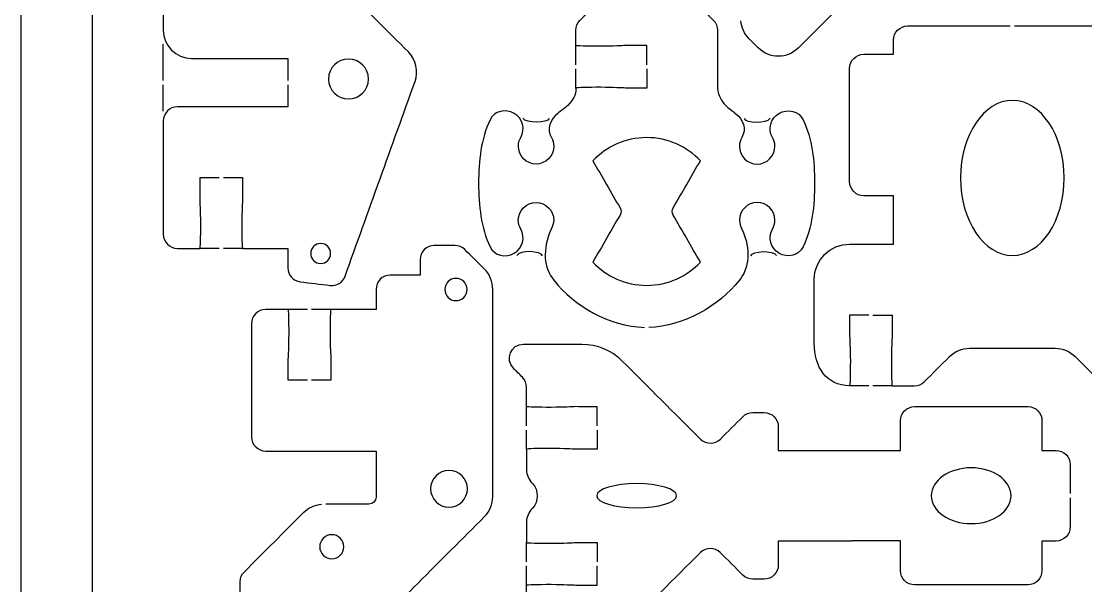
# Model space of a CAD drawing. Extents: x 0 to 410, y 0 to 455.
# Drawn here: x 0 to 75.2, y 287.3 to 327.2 of the extents above; entities that cross this region are included whole.
import ezdxf

# ---------------------------------------------------------------- set-up
doc = ezdxf.new("R2010")
doc.units = 0
doc.header["$MEASUREMENT"] = 0
doc.layers.add('DEFAULT', color=18, linetype='CONTINUOUS')

msp = doc.modelspace()

# ---------------------------------------------------------------- linework, layer by layer
at = {"layer": 'DEFAULT', "color": 18}
msp.add_lwpolyline([(410.025, 0.025), (0.025, 0.025), (0.025, 455.025), (410.025, 455.025)], close=True, dxfattribs=at)
at = {"layer": 'DEFAULT', "color": 1}
for points in [[(5.05, 242.15), (5.05, 437.847)], [(10.056, 323.004), (10.052, 325.565)], [(39.213, 324.115), (39.213, 325.466)], [(39.213, 322.464), (39.213, 323.815)], [(10.056, 320.841), (10.056, 322.704)], [(14.003, 311.14), (12.652, 311.14)], [(15.654, 311.14), (14.303, 311.14)], [(20.241, 306.829), (18.889, 306.829)], [(21.892, 306.829), (20.54, 306.829)], [(59.9, 301.435), (58.552, 301.435)], [(61.551, 301.435), (60.2, 301.435)], [(35.72, 298.605), (35.72, 299.957)], [(35.72, 296.954), (35.72, 298.306)], [(35.72, 289.01), (35.72, 290.361)], [(35.72, 287.359), (35.72, 288.71)]]:
    msp.add_lwpolyline(points, dxfattribs=at)
for points, knots in [([(14.402, 329.541), (13.953, 329.541), (13.504, 329.541), (13.055, 329.541), (13.055, 330.04), (13.055, 330.54), (13.055, 331.04), (13.055, 331.326), (13.104, 331.823), (13.104, 332.79), (13.104, 333.756), (13.079, 334.539), (13.055, 334.539), (12.584, 334.539), (12.114, 334.539), (11.643, 334.539), (11.379, 334.539), (11.125, 334.434), (10.938, 334.247), (10.741, 334.05), (10.545, 333.854), (10.349, 333.657), (10.158, 333.47), (10.052, 333.216), (10.052, 332.948), (10.052, 330.82), (10.052, 328.691), (10.052, 326.563), (10.052, 325.459), (10.948, 324.563), (12.053, 324.563), (14.32, 324.563), (16.587, 324.563), (18.854, 324.563), (18.854, 324.043), (18.854, 323.523), (18.854, 323.004)], [0, 0, 0, 0, 3.82, 3.82, 3.82, 8.07, 8.07, 8.07, 9.07, 9.07, 9.07, 10.07, 10.07, 10.07, 14.07, 14.07, 14.07, 15.07, 15.07, 15.07, 17.431737, 17.431737, 17.431737, 18.431737, 18.431737, 18.431737, 36.531737, 36.531737, 36.531737, 37.531737, 37.531737, 37.531737, 56.811737, 56.811737, 56.811737, 61.231737, 61.231737, 61.231737, 61.231737]), ([(14.303, 316.138), (14.754, 316.138), (15.204, 316.138), (15.654, 316.138), (15.654, 315.639), (15.654, 315.139), (15.654, 314.639), (15.654, 314.353), (15.605, 313.856), (15.605, 312.889), (15.605, 311.923), (15.626, 311.14), (15.654, 311.14), (16.721, 311.14), (17.788, 311.14), (18.854, 311.14), (18.854, 310.683), (18.854, 310.227), (18.854, 309.771), (18.854, 309.263), (19.232, 308.836), (19.736, 308.776), (20.438, 308.693), (21.14, 308.609), (21.842, 308.526), (22.304, 308.469), (22.745, 308.741), (22.901, 309.178), (24.548, 313.76), (26.195, 318.341), (27.843, 322.922), (28.104, 323.649), (27.924, 324.464), (27.374, 325.014), (24.493, 327.895), (21.612, 330.776), (18.731, 333.657), (18.532, 333.855), (18.333, 334.053), (18.135, 334.25), (17.948, 334.434), (17.697, 334.539), (17.432, 334.539), (16.973, 334.539), (16.513, 334.539), (16.053, 334.539), (16.025, 334.539), (16.004, 333.756), (16.004, 332.79), (16.004, 331.823), (16.053, 331.326), (16.053, 331.04), (16.053, 330.54), (16.053, 330.04), (16.053, 329.541), (15.603, 329.541), (15.152, 329.541), (14.702, 329.541)], [0, 0, 0, 0, 3.83, 3.83, 3.83, 8.08, 8.08, 8.08, 9.08, 9.08, 9.08, 10.08, 10.08, 10.08, 19.15, 19.15, 19.15, 23.03, 23.03, 23.03, 24.03, 24.03, 24.03, 30.042071, 30.042071, 30.042071, 31.042071, 31.042071, 31.042071, 72.444507, 72.444507, 72.444507, 73.444507, 73.444507, 73.444507, 108.092739, 108.092739, 108.092739, 110.4757, 110.4757, 110.4757, 111.4757, 111.4757, 111.4757, 115.3857, 115.3857, 115.3857, 116.3857, 116.3857, 116.3857, 117.3857, 117.3857, 117.3857, 121.6357, 121.6357, 121.6357, 125.4657, 125.4657, 125.4657, 125.4657]), ([(55.868, 334.088), (55.868, 333.637), (55.868, 333.187), (55.868, 332.737), (56.369, 332.738), (56.87, 332.739), (57.37, 332.74), (57.653, 332.74), (58.154, 332.79), (59.12, 332.79), (60.069, 332.786), (60.845, 332.765), (60.874, 332.74), (60.874, 332.378), (60.874, 332.016), (60.874, 331.654), (60.874, 331.389), (60.764, 331.135), (60.577, 330.948), (58.695, 329.064), (56.812, 327.18), (54.929, 325.297), (54.153, 324.513), (52.883, 324.513), (52.1, 325.297), (51.885, 325.512), (51.67, 325.727), (51.454, 325.942), (51.116, 326.281), (50.911, 326.729), (50.876, 327.209)], [0, 0, 0, 0, 3.83, 3.83, 3.83, 8.090012, 8.090012, 8.090012, 9.090012, 9.090012, 9.090012, 10.090012, 10.090012, 10.090012, 13.170012, 13.170012, 13.170012, 14.170012, 14.170012, 14.170012, 36.818643, 36.818643, 36.818643, 37.818643, 37.818643, 37.818643, 40.406654, 40.406654, 40.406654, 41.406654, 41.406654, 41.406654, 41.406654]), ([(44.212, 324.115), (44.212, 324.565), (44.212, 325.016), (44.212, 325.466), (43.712, 325.466), (43.212, 325.466), (42.713, 325.466), (42.427, 325.466), (41.929, 325.417), (40.963, 325.417), (39.996, 325.417), (39.213, 325.441), (39.213, 325.466), (39.213, 325.828), (39.213, 326.19), (39.213, 326.552), (39.213, 326.817), (39.315, 327.071), (39.506, 327.258), (39.782, 327.534), (40.058, 327.811), (40.335, 328.087), (40.522, 328.274), (40.776, 328.38), (41.04, 328.38), (43.154, 328.38), (45.267, 328.38), (47.38, 328.38), (47.644, 328.38), (47.898, 328.278), (48.089, 328.091), (48.364, 327.814), (48.639, 327.538), (48.914, 327.262), (49.105, 327.075), (49.211, 326.821), (49.211, 326.556), (49.21, 325.253), (49.208, 323.95), (49.207, 322.647), (49.207, 322.115), (49.419, 321.607), (49.793, 321.233), (49.987, 321.039), (50.273, 320.841), (50.488, 320.679), (51.035, 320.259), (51.282, 319.567), (50.936, 318.971), (50.826, 318.788), (50.766, 318.576), (50.766, 318.35), (50.766, 317.659), (51.327, 317.098), (52.019, 317.098), (52.707, 317.098), (53.268, 317.659), (53.268, 318.35), (53.268, 318.576), (53.204, 318.791), (53.098, 318.975), (52.753, 319.571), (52.961, 320.337), (53.557, 320.679), (54.157, 321.024), (54.975, 320.852), (55.271, 320.227), (55.906, 318.876), (56.076, 317.32), (56.076, 315.743), (56.076, 314.163), (55.906, 312.6), (55.271, 311.253), (54.979, 310.628), (54.157, 310.452), (53.56, 310.797), (52.961, 311.143), (52.756, 311.909), (53.102, 312.508), (53.211, 312.692), (53.271, 312.904), (53.271, 313.129), (53.271, 313.821), (52.71, 314.382), (52.019, 314.382), (51.331, 314.382), (50.77, 313.821), (50.77, 313.129), (50.77, 312.904), (50.851, 312.695), (50.939, 312.505), (51.61, 311.027), (51.454, 309.767), (50.759, 308.885), (49.292, 307.023), (46.872, 305.686), (44.353, 305.545)], [0, 0, 0, 0, 3.83, 3.83, 3.83, 8.08, 8.08, 8.08, 9.08, 9.08, 9.08, 10.08, 10.08, 10.08, 13.16, 13.16, 13.16, 14.16, 14.16, 14.16, 17.483402, 17.483402, 17.483402, 18.483402, 18.483402, 18.483402, 36.453402, 36.453402, 36.453402, 37.453402, 37.453402, 37.453402, 40.76974, 40.76974, 40.76974, 41.76974, 41.76974, 41.76974, 52.849745, 52.849745, 52.849745, 53.849745, 53.849745, 53.849745, 54.849745, 54.849745, 54.849745, 55.849745, 55.849745, 55.849745, 56.849745, 56.849745, 56.849745, 57.849745, 57.849745, 57.849745, 58.849745, 58.849745, 58.849745, 59.849745, 59.849745, 59.849745, 60.849745, 60.849745, 60.849745, 61.849745, 61.849745, 61.849745, 62.849745, 62.849745, 62.849745, 63.849745, 63.849745, 63.849745, 64.849745, 64.849745, 64.849745, 65.849745, 65.849745, 65.849745, 66.849745, 66.849745, 66.849745, 67.849745, 67.849745, 67.849745, 68.849745, 68.849745, 68.849745, 69.849745, 69.849745, 69.849745, 70.849745, 70.849745, 70.849745, 71.849745, 71.849745, 71.849745, 71.849745]), ([(59.9, 306.434), (59.451, 306.434), (59.001, 306.434), (58.552, 306.434), (58.552, 305.934), (58.552, 305.434), (58.552, 304.934), (58.552, 304.649), (58.602, 304.151), (58.602, 303.184), (58.602, 302.218), (58.577, 301.435), (58.552, 301.435), (56.894, 301.435), (56.051, 302.779), (56.051, 304.437), (56.051, 305.936), (56.051, 307.435), (56.051, 308.935), (56.051, 310.318), (57.173, 311.436), (58.552, 311.436), (59.585, 311.436), (60.617, 311.436), (61.65, 311.436), (61.65, 312.575), (61.65, 313.715), (61.65, 314.854), (60.949, 314.854), (60.248, 314.854), (59.547, 314.854), (58.997, 314.854), (58.549, 315.302), (58.549, 315.853), (58.549, 318.519), (58.549, 321.184), (58.549, 323.85), (58.549, 324.404), (58.993, 324.852), (59.547, 324.852), (60.248, 324.853), (60.949, 324.854), (61.65, 324.856), (61.65, 325.188), (61.65, 325.521), (61.65, 325.854), (61.65, 326.408), (62.098, 326.852), (62.648, 326.852), (65.066, 326.852), (67.483, 326.852), (69.901, 326.852)], [0, 0, 0, 0, 3.82, 3.82, 3.82, 8.07, 8.07, 8.07, 9.07, 9.07, 9.07, 10.07, 10.07, 10.07, 11.07, 11.07, 11.07, 23.82, 23.82, 23.82, 24.82, 24.82, 24.82, 33.6, 33.6, 33.6, 43.29, 43.29, 43.29, 49.25, 49.25, 49.25, 50.25, 50.25, 50.25, 72.92, 72.92, 72.92, 73.92, 73.92, 73.92, 79.880008, 79.880008, 79.880008, 82.710008, 82.710008, 82.710008, 83.710008, 83.710008, 83.710008, 104.270008, 104.270008, 104.270008, 104.270008]), ([(70.201, 326.852), (72.618, 326.852), (75.034, 326.852), (77.451, 326.852), (78.004, 326.852), (78.452, 326.404), (78.452, 325.85), (78.452, 325.519), (78.452, 325.187), (78.452, 324.856), (79.151, 324.854), (79.849, 324.853), (80.548, 324.852), (81.102, 324.852), (81.55, 324.404), (81.55, 323.85), (81.55, 321.186), (81.55, 318.521), (81.55, 315.856), (81.55, 315.306), (81.098, 314.854), (80.548, 314.854), (79.849, 314.854), (79.151, 314.854), (78.452, 314.854), (78.452, 313.715), (78.452, 312.575), (78.452, 311.436), (79.486, 311.436), (80.52, 311.436), (81.553, 311.436), (82.933, 311.436), (84.051, 310.318), (84.051, 308.938), (84.051, 307.438), (84.051, 305.937), (84.051, 304.437), (84.051, 302.779), (83.208, 301.435), (81.55, 301.435), (81.522, 301.435), (81.5, 302.218), (81.5, 303.184), (81.5, 304.151), (81.55, 304.649), (81.55, 304.934), (81.55, 305.434), (81.55, 305.934), (81.55, 306.434), (81.099, 306.434), (80.649, 306.434), (80.199, 306.434)], [0, 0, 0, 0, 20.55, 20.55, 20.55, 21.55, 21.55, 21.55, 24.37, 24.37, 24.37, 30.310008, 30.310008, 30.310008, 31.310008, 31.310008, 31.310008, 53.970008, 53.970008, 53.970008, 54.970008, 54.970008, 54.970008, 60.910008, 60.910008, 60.910008, 70.600008, 70.600008, 70.600008, 79.390008, 79.390008, 79.390008, 80.390008, 80.390008, 80.390008, 93.150008, 93.150008, 93.150008, 94.150008, 94.150008, 94.150008, 95.150008, 95.150008, 95.150008, 96.150008, 96.150008, 96.150008, 100.400008, 100.400008, 100.400008, 104.230008, 104.230008, 104.230008, 104.230008]), ([(23.143, 324.514), (23.919, 324.514), (24.551, 323.883), (24.551, 323.103), (24.551, 322.323), (23.919, 321.692), (23.143, 321.692), (22.364, 321.692), (21.732, 322.323), (21.732, 323.103), (21.732, 323.883), (22.364, 324.514), (23.143, 324.514)], [1, 1, 1, 1, 2, 2, 2, 3, 3, 3, 4, 4, 4, 5, 5, 5, 5]), ([(44.212, 323.815), (44.212, 323.366), (44.212, 322.917), (44.212, 322.467), (43.712, 322.467), (43.212, 322.467), (42.713, 322.467), (42.427, 322.467), (41.929, 322.517), (40.963, 322.517), (40.042, 322.517), (39.287, 322.499), (39.217, 322.467), (39.217, 321.935), (39.005, 321.607), (38.631, 321.233), (38.44, 321.039), (38.144, 320.841), (37.932, 320.679), (37.386, 320.259), (37.132, 319.567), (37.477, 318.971), (37.587, 318.788), (37.647, 318.576), (37.647, 318.35), (37.647, 317.659), (37.086, 317.098), (36.394, 317.098), (35.706, 317.098), (35.145, 317.659), (35.145, 318.35), (35.145, 318.576), (35.209, 318.791), (35.315, 318.975), (35.657, 319.571), (35.452, 320.337), (34.853, 320.679), (34.256, 321.024), (33.434, 320.852), (33.142, 320.227), (32.507, 318.876), (32.337, 317.32), (32.337, 315.743), (32.337, 314.163), (32.507, 312.6), (33.142, 311.253), (33.434, 310.628), (34.256, 310.452), (34.853, 310.797), (35.452, 311.143), (35.657, 311.909), (35.311, 312.508), (35.202, 312.692), (35.142, 312.904), (35.142, 313.129), (35.142, 313.821), (35.703, 314.382), (36.394, 314.382), (37.082, 314.382), (37.643, 313.821), (37.643, 313.129), (37.643, 312.904), (37.562, 312.695), (37.474, 312.505), (36.8, 311.027), (36.959, 309.767), (37.654, 308.885), (39.121, 307.026), (41.538, 305.686), (44.053, 305.548)], [0, 0, 0, 0, 3.82, 3.82, 3.82, 8.07, 8.07, 8.07, 9.07, 9.07, 9.07, 10.07, 10.07, 10.07, 11.07, 11.07, 11.07, 12.07, 12.07, 12.07, 13.07, 13.07, 13.07, 14.07, 14.07, 14.07, 15.07, 15.07, 15.07, 16.07, 16.07, 16.07, 17.07, 17.07, 17.07, 18.07, 18.07, 18.07, 19.07, 19.07, 19.07, 20.07, 20.07, 20.07, 21.07, 21.07, 21.07, 22.07, 22.07, 22.07, 23.07, 23.07, 23.07, 24.07, 24.07, 24.07, 25.07, 25.07, 25.07, 26.07, 26.07, 26.07, 27.07, 27.07, 27.07, 28.07, 28.07, 28.07, 29.07, 29.07, 29.07, 29.07]), ([(18.854, 322.704), (18.854, 322.183), (18.854, 321.662), (18.854, 321.141), (16.255, 321.141), (13.657, 321.141), (11.058, 321.141), (10.507, 321.141), (10.056, 320.689), (10.056, 320.139), (10.056, 317.474), (10.056, 314.81), (10.056, 312.145), (10.056, 311.591), (10.504, 311.143), (11.058, 311.143), (11.59, 311.142), (12.123, 311.141), (12.656, 311.14), (12.681, 311.14), (12.705, 311.923), (12.705, 312.889), (12.705, 313.856), (12.656, 314.353), (12.656, 314.639), (12.656, 315.139), (12.656, 315.639), (12.656, 316.138), (13.105, 316.138), (13.554, 316.138), (14.003, 316.138)], [0, 0, 0, 0, 4.43, 4.43, 4.43, 26.53, 26.53, 26.53, 27.53, 27.53, 27.53, 50.19, 50.19, 50.19, 51.19, 51.19, 51.19, 55.720011, 55.720011, 55.720011, 56.720011, 56.720011, 56.720011, 57.720011, 57.720011, 57.720011, 61.970011, 61.970011, 61.970011, 65.790011, 65.790011, 65.790011, 65.790011]), ([(66.391, 316.122), (66.391, 319.146), (68.028, 321.597), (70.05, 321.597), (72.071, 321.597), (73.711, 319.146), (73.711, 316.122), (73.711, 313.095), (72.071, 310.644), (70.05, 310.644), (68.028, 310.644), (66.391, 313.095), (66.391, 316.122)], [1, 1, 1, 1, 2, 2, 2, 3, 3, 3, 4, 4, 4, 5, 5, 5, 5]), ([(46.084, 313.498), (46.725, 312.388), (47.366, 311.278), (48.007, 310.168), (47.054, 309.159), (45.707, 308.528), (44.211, 308.528), (42.711, 308.528), (41.364, 309.159), (40.412, 310.172), (41.051, 311.281), (41.691, 312.389), (42.33, 313.498), (42.422, 313.654), (42.422, 313.844), (42.33, 313.999), (41.691, 315.107), (41.051, 316.215), (40.412, 317.322), (41.36, 318.335), (42.711, 318.966), (44.211, 318.966), (45.707, 318.966), (47.054, 318.338), (48.007, 317.329), (47.366, 316.219), (46.725, 315.109), (46.084, 313.999), (45.996, 313.844), (45.996, 313.654), (46.084, 313.498)], [0, 0, 0, 0, 10.90028, 10.90028, 10.90028, 11.90028, 11.90028, 11.90028, 12.90028, 12.90028, 12.90028, 23.7864, 23.7864, 23.7864, 24.7864, 24.7864, 24.7864, 35.66386, 35.66386, 35.66386, 36.66386, 36.66386, 36.66386, 37.66386, 37.66386, 37.66386, 48.56414, 48.56414, 48.56414, 49.56414, 49.56414, 49.56414, 49.56414]), ([(21.178, 311.486), (21.566, 311.486), (21.884, 311.172), (21.884, 310.781), (21.884, 310.392), (21.566, 310.075), (21.178, 310.075), (20.787, 310.075), (20.473, 310.392), (20.473, 310.781), (20.473, 311.172), (20.787, 311.486), (21.178, 311.486)], [1, 1, 1, 1, 2, 2, 2, 3, 3, 3, 4, 4, 4, 5, 5, 5, 5]), ([(14.614, 274.938), (15.064, 274.938), (15.515, 274.938), (15.965, 274.938), (15.965, 274.438), (15.965, 273.938), (15.965, 273.438), (15.965, 273.153), (15.916, 272.652), (15.916, 271.685), (15.916, 270.718), (15.94, 269.935), (15.965, 269.935), (16.494, 269.935), (17.023, 269.935), (17.552, 269.935), (17.817, 269.935), (18.075, 270.045), (18.262, 270.228), (18.419, 270.388), (18.577, 270.548), (18.734, 270.708), (18.921, 270.891), (19.027, 271.149), (19.027, 271.413), (19.027, 272.61), (19.027, 273.808), (19.027, 275.005), (19.027, 275.269), (19.133, 275.52), (19.32, 275.71), (20.375, 276.764), (21.429, 277.817), (22.484, 278.871), (22.858, 279.245), (23.07, 279.753), (23.07, 280.286), (23.07, 280.891), (23.07, 281.497), (23.07, 282.102), (23.07, 282.367), (23.176, 282.618), (23.363, 282.808), (26.493, 285.937), (29.623, 289.066), (32.754, 292.195), (33.128, 292.569), (33.339, 293.077), (33.339, 293.614), (33.339, 298.491), (33.339, 303.369), (33.339, 308.247), (33.339, 308.783), (33.128, 309.291), (32.754, 309.669), (32.29, 310.131), (31.827, 310.593), (31.364, 311.055), (31.177, 311.238), (30.919, 311.344), (30.655, 311.344), (30.171, 311.344), (29.688, 311.344), (29.205, 311.344), (28.651, 311.344), (28.206, 310.9), (28.206, 310.349), (28.206, 309.983), (28.206, 309.616), (28.206, 309.249), (27.501, 309.249), (26.795, 309.249), (26.09, 309.249), (25.536, 309.249), (25.091, 308.797), (25.091, 308.247), (25.091, 307.774), (25.091, 307.301), (25.091, 306.829), (24.025, 306.829), (22.958, 306.829), (21.892, 306.829), (21.863, 306.829), (21.842, 306.046), (21.842, 305.079), (21.842, 304.109), (21.892, 303.611), (21.892, 303.329), (21.892, 302.829), (21.892, 302.33), (21.892, 301.83), (21.441, 301.83), (20.991, 301.83), (20.54, 301.83)], [0, 0, 0, 0, 3.83, 3.83, 3.83, 8.08, 8.08, 8.08, 9.08, 9.08, 9.08, 10.08, 10.08, 10.08, 14.58, 14.58, 14.58, 15.58, 15.58, 15.58, 17.489241, 17.489241, 17.489241, 18.489241, 18.489241, 18.489241, 28.669241, 28.669241, 28.669241, 29.669241, 29.669241, 29.669241, 42.347667, 42.347667, 42.347667, 43.347667, 43.347667, 43.347667, 48.497667, 48.497667, 48.497667, 49.497667, 49.497667, 49.497667, 87.136962, 87.136962, 87.136962, 88.136962, 88.136962, 88.136962, 129.616962, 129.616962, 129.616962, 130.616962, 130.616962, 130.616962, 136.181897, 136.181897, 136.181897, 137.181897, 137.181897, 137.181897, 141.291897, 141.291897, 141.291897, 142.291897, 142.291897, 142.291897, 145.411897, 145.411897, 145.411897, 151.411897, 151.411897, 151.411897, 152.411897, 152.411897, 152.411897, 156.431897, 156.431897, 156.431897, 165.501897, 165.501897, 165.501897, 166.501897, 166.501897, 166.501897, 167.501897, 167.501897, 167.501897, 171.751897, 171.751897, 171.751897, 175.581897, 175.581897, 175.581897, 175.581897]), ([(29.948, 308.234), (29.948, 308.668), (30.301, 309.021), (30.735, 309.021), (31.169, 309.021), (31.522, 308.668), (31.522, 308.234), (31.522, 307.8), (31.169, 307.451), (30.735, 307.451), (30.301, 307.451), (29.948, 307.8), (29.948, 308.234)], [1, 1, 1, 1, 2, 2, 2, 3, 3, 3, 4, 4, 4, 5, 5, 5, 5]), ([(20.241, 301.83), (19.791, 301.83), (19.342, 301.83), (18.893, 301.83), (18.893, 302.33), (18.893, 302.829), (18.893, 303.329), (18.893, 303.611), (18.942, 304.109), (18.942, 305.079), (18.942, 306.046), (18.918, 306.829), (18.893, 306.829), (18.36, 306.828), (17.828, 306.826), (17.295, 306.825), (16.741, 306.825), (16.293, 306.377), (16.293, 305.82), (16.293, 303.156), (16.293, 300.493), (16.293, 297.829), (16.293, 297.275), (16.745, 296.824), (17.295, 296.824), (19.894, 296.824), (22.492, 296.824), (25.091, 296.824), (25.091, 295.741), (25.091, 294.658), (25.091, 293.575), (25.091, 293.296), (24.866, 293.074), (24.59, 293.074), (23.573, 293.074), (22.556, 293.074), (21.539, 293.074)], [0, 0, 0, 0, 3.82, 3.82, 3.82, 8.07, 8.07, 8.07, 9.07, 9.07, 9.07, 10.07, 10.07, 10.07, 14.600011, 14.600011, 14.600011, 15.600011, 15.600011, 15.600011, 38.250011, 38.250011, 38.250011, 39.250011, 39.250011, 39.250011, 61.350011, 61.350011, 61.350011, 70.560011, 70.560011, 70.560011, 71.560011, 71.560011, 71.560011, 80.210011, 80.210011, 80.210011, 80.210011]), ([(60.2, 306.434), (60.65, 306.434), (61.1, 306.434), (61.551, 306.434), (61.551, 305.934), (61.551, 305.434), (61.551, 304.934), (61.551, 304.649), (61.501, 304.151), (61.501, 303.184), (61.501, 302.218), (61.523, 301.435), (61.551, 301.435), (62.079, 301.435), (62.607, 301.435), (63.135, 301.435), (63.399, 301.435), (63.653, 301.541), (63.84, 301.731), (64.43, 302.32), (65.019, 302.909), (65.608, 303.498), (65.982, 303.876), (66.493, 304.084), (67.022, 304.084), (69.04, 304.084), (71.058, 304.084), (73.076, 304.084), (73.609, 304.084), (74.117, 303.876), (74.491, 303.498), (75.08, 302.909), (75.669, 302.32), (76.258, 301.731), (76.445, 301.541), (76.699, 301.435), (76.967, 301.435), (77.495, 301.435), (78.023, 301.435), (78.551, 301.435), (78.576, 301.435), (78.601, 302.218), (78.601, 303.184), (78.601, 304.151), (78.551, 304.649), (78.551, 304.934), (78.551, 305.434), (78.551, 305.934), (78.551, 306.434), (79, 306.434), (79.45, 306.434), (79.899, 306.434)], [0, 0, 0, 0, 3.83, 3.83, 3.83, 8.08, 8.08, 8.08, 9.08, 9.08, 9.08, 10.08, 10.08, 10.08, 14.57, 14.57, 14.57, 15.57, 15.57, 15.57, 22.65521, 22.65521, 22.65521, 23.65521, 23.65521, 23.65521, 40.81521, 40.81521, 40.81521, 41.81521, 41.81521, 41.81521, 48.90042, 48.90042, 48.90042, 49.90042, 49.90042, 49.90042, 54.39042, 54.39042, 54.39042, 55.39042, 55.39042, 55.39042, 56.39042, 56.39042, 56.39042, 60.64042, 60.64042, 60.64042, 64.46042, 64.46042, 64.46042, 64.46042]), ([(40.716, 298.605), (40.716, 299.056), (40.716, 299.506), (40.716, 299.957), (40.216, 299.958), (39.716, 299.959), (39.217, 299.96), (38.931, 299.96), (38.433, 299.911), (37.467, 299.911), (36.546, 299.911), (35.791, 299.932), (35.72, 299.957), (35.72, 300.416), (35.72, 300.876), (35.72, 301.336), (35.72, 301.601), (35.615, 301.851), (35.431, 302.038), (35.22, 302.25), (35.008, 302.461), (34.796, 302.673), (34.168, 303.304), (34.616, 304.38), (35.505, 304.38), (36.882, 304.38), (38.259, 304.38), (39.636, 304.38), (40.698, 304.38), (41.714, 303.957), (42.466, 303.206), (44.313, 301.359), (46.16, 299.513), (48.008, 297.667), (48.396, 297.279), (49.031, 297.279), (49.419, 297.667), (49.948, 298.195), (50.477, 298.723), (51.006, 299.251), (51.193, 299.438), (51.447, 299.544), (51.712, 299.544), (51.978, 299.544), (52.243, 299.544), (52.509, 299.544), (53.063, 299.544), (53.511, 299.096), (53.511, 298.542), (53.511, 297.983), (53.511, 297.425), (53.511, 296.866), (56.387, 296.866), (59.264, 296.866), (62.14, 296.866), (62.141, 297.567), (62.142, 298.268), (62.144, 298.969), (62.144, 299.519), (62.592, 299.967), (63.142, 299.967), (65.809, 299.967), (68.476, 299.967), (71.143, 299.967), (71.693, 299.967), (72.141, 299.519), (72.141, 298.969), (72.141, 298.268), (72.141, 297.567), (72.141, 296.866), (72.473, 296.865), (72.804, 296.864), (73.136, 296.863), (73.69, 296.863), (74.138, 296.415), (74.138, 295.864), (74.138, 295.182), (74.138, 294.5), (74.138, 293.818)], [0, 0, 0, 0, 3.83, 3.83, 3.83, 8.080012, 8.080012, 8.080012, 9.080012, 9.080012, 9.080012, 10.080012, 10.080012, 10.080012, 13.990012, 13.990012, 13.990012, 14.990012, 14.990012, 14.990012, 17.535596, 17.535596, 17.535596, 18.535596, 18.535596, 18.535596, 30.245596, 30.245596, 30.245596, 31.245596, 31.245596, 31.245596, 53.455821, 53.455821, 53.455821, 54.455821, 54.455821, 54.455821, 60.812715, 60.812715, 60.812715, 61.812715, 61.812715, 61.812715, 64.072715, 64.072715, 64.072715, 65.072715, 65.072715, 65.072715, 69.822715, 69.822715, 69.822715, 94.282715, 94.282715, 94.282715, 100.242724, 100.242724, 100.242724, 101.242724, 101.242724, 101.242724, 123.922724, 123.922724, 123.922724, 124.922724, 124.922724, 124.922724, 130.882724, 130.882724, 130.882724, 133.702741, 133.702741, 133.702741, 134.702741, 134.702741, 134.702741, 140.502741, 140.502741, 140.502741, 140.502741]), ([(40.716, 298.306), (40.716, 297.856), (40.716, 297.407), (40.716, 296.958), (40.216, 296.958), (39.716, 296.958), (39.217, 296.958), (38.931, 296.958), (38.433, 297.007), (37.467, 297.007), (36.5, 297.011), (35.717, 296.99), (35.72, 296.958), (35.72, 296.471), (35.72, 295.984), (35.72, 295.497), (35.72, 295.145), (35.876, 294.813), (36.123, 294.559), (36.602, 294.058), (36.602, 293.264), (36.123, 292.763), (35.876, 292.509), (35.72, 292.178), (35.72, 291.825), (35.72, 291.337), (35.72, 290.849), (35.72, 290.361), (35.791, 290.336), (36.546, 290.315), (37.467, 290.315), (38.433, 290.312), (38.931, 290.361), (39.217, 290.361), (39.716, 290.361), (40.216, 290.361), (40.716, 290.361), (40.716, 289.911), (40.716, 289.46), (40.716, 289.01)], [0, 0, 0, 0, 3.82, 3.82, 3.82, 8.07, 8.07, 8.07, 9.07, 9.07, 9.07, 10.084142, 10.084142, 10.084142, 14.224142, 14.224142, 14.224142, 15.224142, 15.224142, 15.224142, 16.224142, 16.224142, 16.224142, 17.224142, 17.224142, 17.224142, 21.374142, 21.374142, 21.374142, 22.374142, 22.374142, 22.374142, 23.374142, 23.374142, 23.374142, 27.624142, 27.624142, 27.624142, 31.454142, 31.454142, 31.454142, 31.454142]), ([(67.141, 291.697), (65.586, 291.697), (64.323, 292.579), (64.323, 293.669), (64.323, 294.759), (65.586, 295.641), (67.141, 295.641), (68.694, 295.641), (69.956, 294.759), (69.956, 293.669), (69.956, 292.579), (68.694, 291.697), (67.141, 291.697)], [1, 1, 1, 1, 2, 2, 2, 3, 3, 3, 4, 4, 4, 5, 5, 5, 5]), ([(28.946, 294.158), (28.946, 294.878), (29.529, 295.46), (30.248, 295.46), (30.964, 295.46), (31.546, 294.878), (31.546, 294.158), (31.546, 293.442), (30.964, 292.864), (30.248, 292.864), (29.529, 292.864), (28.946, 293.442), (28.946, 294.158)], [1, 1, 1, 1, 2, 2, 2, 3, 3, 3, 4, 4, 4, 5, 5, 5, 5]), ([(43.505, 292.812), (41.949, 292.812), (40.69, 293.196), (40.69, 293.669), (40.69, 294.142), (41.949, 294.526), (43.505, 294.526), (45.061, 294.526), (46.32, 294.142), (46.32, 293.669), (46.32, 293.196), (45.061, 292.812), (43.505, 292.812)], [1, 1, 1, 1, 2, 2, 2, 3, 3, 3, 4, 4, 4, 5, 5, 5, 5]), ([(74.138, 293.518), (74.138, 292.836), (74.138, 292.154), (74.138, 291.472), (74.138, 290.918), (73.686, 290.47), (73.136, 290.47), (72.804, 290.47), (72.473, 290.47), (72.141, 290.47), (72.14, 289.772), (72.139, 289.073), (72.138, 288.375), (72.138, 287.821), (71.69, 287.373), (71.136, 287.373), (68.47, 287.374), (65.804, 287.375), (63.138, 287.377), (62.588, 287.377), (62.14, 287.825), (62.14, 288.378), (62.14, 289.077), (62.14, 289.775), (62.14, 290.474), (61.001, 290.474), (59.861, 290.474), (58.722, 290.474), (58.722, 290.468), (58.722, 290.462), (58.722, 290.456), (56.985, 290.456), (55.248, 290.456), (53.511, 290.456), (53.511, 289.897), (53.511, 289.337), (53.511, 288.777), (53.511, 288.227), (53.063, 287.779), (52.509, 287.779), (52.242, 287.779), (51.975, 287.779), (51.708, 287.779), (51.444, 287.779), (51.19, 287.881), (51.003, 288.068), (50.474, 288.597), (49.944, 289.126), (49.415, 289.655), (49.027, 290.044), (48.392, 290.044), (48.004, 289.655), (46.157, 287.809), (44.309, 285.963), (42.462, 284.117), (41.711, 283.365), (40.695, 282.946), (39.636, 282.946), (38.259, 282.946), (36.882, 282.946), (35.505, 282.946), (34.613, 282.946), (34.168, 284.022), (34.796, 284.653), (35.007, 284.864), (35.217, 285.074), (35.428, 285.285), (35.611, 285.472), (35.717, 285.722), (35.717, 285.987), (35.717, 286.445), (35.717, 286.904), (35.717, 287.362), (35.717, 287.391), (36.5, 287.412), (37.467, 287.412), (38.433, 287.412), (38.931, 287.362), (39.217, 287.362), (39.716, 287.362), (40.216, 287.362), (40.716, 287.362), (40.716, 287.812), (40.716, 288.261), (40.716, 288.71)], [0, 0, 0, 0, 5.8, 5.8, 5.8, 6.8, 6.8, 6.8, 9.62, 9.62, 9.62, 15.560008, 15.560008, 15.560008, 16.560008, 16.560008, 16.560008, 39.230011, 39.230011, 39.230011, 40.230011, 40.230011, 40.230011, 46.170011, 46.170011, 46.170011, 55.860011, 55.860011, 55.860011, 55.910011, 55.910011, 55.910011, 70.680011, 70.680011, 70.680011, 75.440011, 75.440011, 75.440011, 76.440011, 76.440011, 76.440011, 78.710011, 78.710011, 78.710011, 79.710011, 79.710011, 79.710011, 86.073972, 86.073972, 86.073972, 87.073972, 87.073972, 87.073972, 109.284197, 109.284197, 109.284197, 110.284197, 110.284197, 110.284197, 121.994197, 121.994197, 121.994197, 122.994197, 122.994197, 122.994197, 125.525639, 125.525639, 125.525639, 126.525639, 126.525639, 126.525639, 130.425639, 130.425639, 130.425639, 131.425639, 131.425639, 131.425639, 132.425639, 132.425639, 132.425639, 136.675639, 136.675639, 136.675639, 140.495639, 140.495639, 140.495639, 140.495639]), ([(14.314, 274.938), (13.865, 274.938), (13.416, 274.938), (12.966, 274.938), (12.966, 274.438), (12.966, 273.938), (12.966, 273.438), (12.966, 273.153), (13.016, 272.652), (13.016, 271.685), (13.016, 270.718), (12.995, 269.935), (12.966, 269.935), (12.604, 269.935), (12.242, 269.935), (11.88, 269.935), (11.615, 269.935), (11.361, 270.045), (11.174, 270.228), (10.898, 270.506), (10.622, 270.783), (10.345, 271.061), (10.158, 271.244), (10.052, 271.502), (10.052, 271.766), (10.052, 273.879), (10.052, 275.992), (10.052, 278.106), (10.052, 278.377), (10.158, 278.628), (10.345, 278.818), (10.622, 279.092), (10.898, 279.366), (11.174, 279.64), (11.361, 279.827), (11.615, 279.933), (11.88, 279.933), (12.081, 279.933), (12.282, 279.933), (12.483, 279.933), (12.751, 279.933), (13.005, 280.039), (13.192, 280.229), (13.861, 280.898), (14.53, 281.567), (15.199, 282.237), (15.386, 282.42), (15.492, 282.678), (15.492, 282.942), (15.492, 284.493), (15.492, 286.044), (15.492, 287.595), (15.492, 287.86), (15.598, 288.11), (15.785, 288.301), (17.182, 289.698), (18.579, 291.095), (19.976, 292.492), (20.315, 292.83), (20.763, 293.032), (21.239, 293.067)], [0, 0, 0, 0, 3.82, 3.82, 3.82, 8.07, 8.07, 8.07, 9.07, 9.07, 9.07, 10.07, 10.07, 10.07, 13.15, 13.15, 13.15, 14.15, 14.15, 14.15, 17.48048, 17.48048, 17.48048, 18.48048, 18.48048, 18.48048, 36.45048, 36.45048, 36.45048, 37.45048, 37.45048, 37.45048, 40.75977, 40.75977, 40.75977, 41.75977, 41.75977, 41.75977, 43.46977, 43.46977, 43.46977, 44.46977, 44.46977, 44.46977, 52.516646, 52.516646, 52.516646, 53.516646, 53.516646, 53.516646, 66.706646, 66.706646, 66.706646, 67.706646, 67.706646, 67.706646, 84.507503, 84.507503, 84.507503, 85.507503, 85.507503, 85.507503, 85.507503]), ([(21.111, 290.066), (21.111, 290.535), (21.492, 290.916), (21.961, 290.916), (22.434, 290.916), (22.815, 290.535), (22.815, 290.066), (22.815, 289.593), (22.434, 289.212), (21.961, 289.212), (21.492, 289.212), (21.111, 289.593), (21.111, 290.066)], [1, 1, 1, 1, 2, 2, 2, 3, 3, 3, 4, 4, 4, 5, 5, 5, 5])]:
    msp.add_open_spline(points, degree=3, knots=knots, dxfattribs=at)
for points in [[(37.318, 320.318), (37.246, 319.981), (35.669, 319.941), (35.472, 320.336)], [(51.094, 320.318), (51.165, 319.981), (52.743, 319.941), (52.939, 320.336)], [(36.846, 310.624), (36.775, 310.961), (35.234, 311.039), (35.038, 310.645)], [(51.565, 310.624), (51.636, 310.961), (53.177, 311.039), (53.373, 310.645)]]:
    msp.add_open_spline(points, degree=3, dxfattribs=at)

doc.saveas('drawing.dxf')
